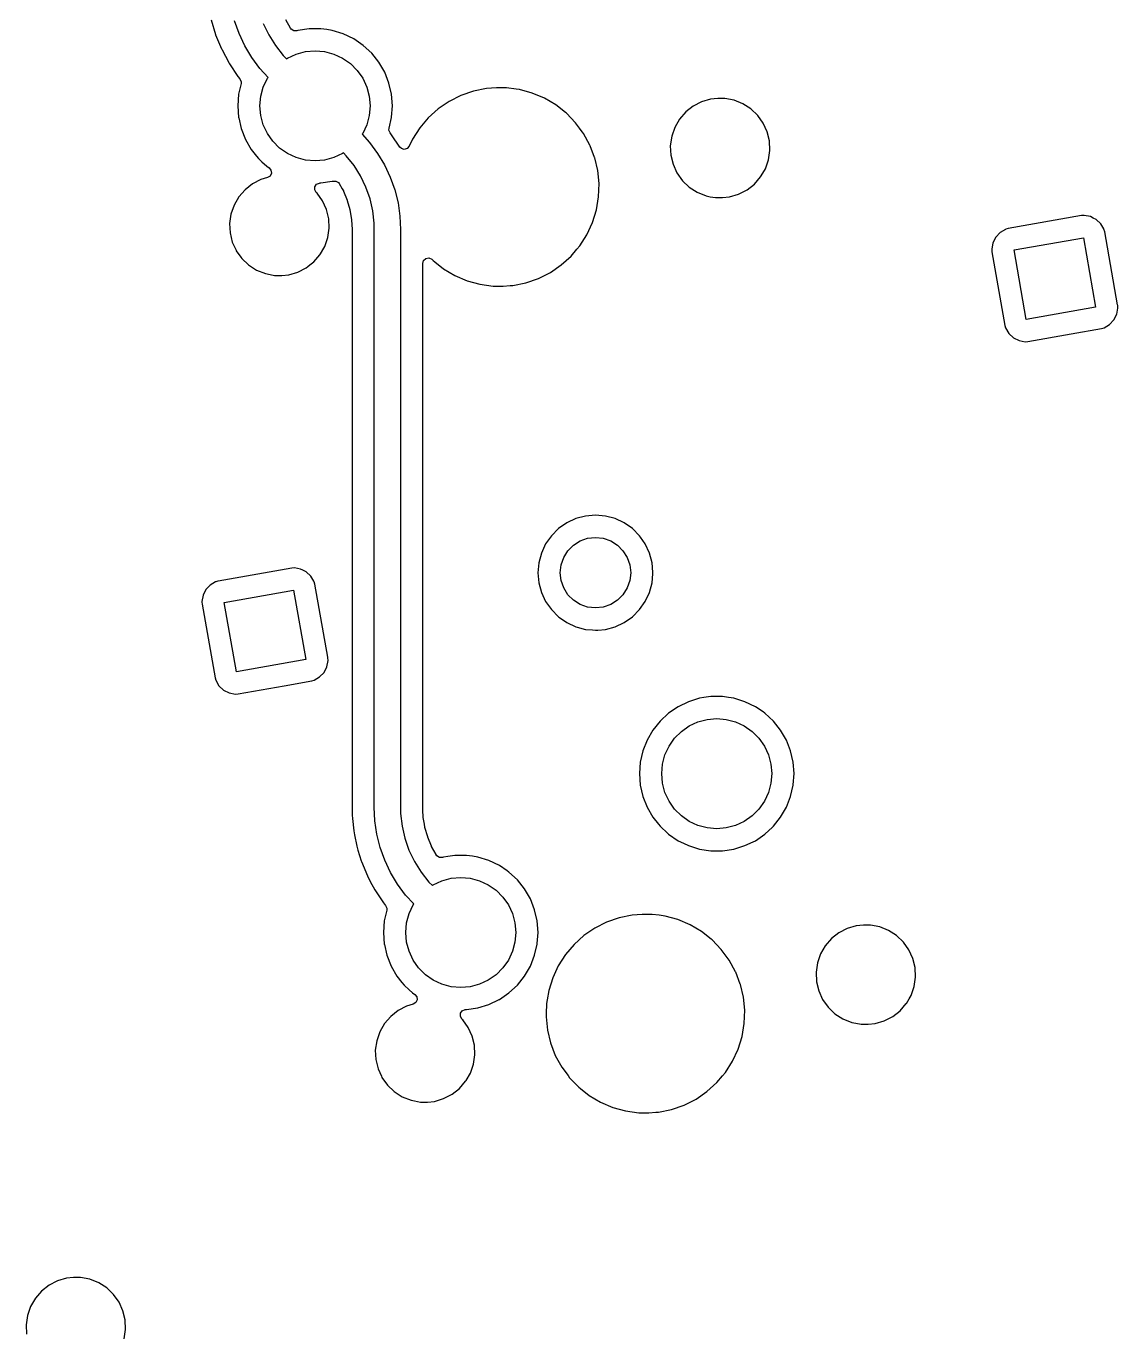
# Model space of a CAD drawing. Extents: x 68 to 346, y -197 to -84.
# Drawn here: x 236.83 to 261.62, y -155.06 to -125.38 of the extents above; entities that cross this region are included whole.
import ezdxf

# ---------------------------------------------------------------- set-up
doc = ezdxf.new("R2010")
doc.units = 0
doc.layers.add('BLACK', color=7, linetype='CONTINUOUS')

msp = doc.modelspace()

# ---------------------------------------------------------------- linework, layer by layer
at = {"layer": 'BLACK', "linetype": 'CONTINUOUS'}
for p, q in [((241.03, -125.233), (241.131, -125.566)), ((242.835, -125.425), (242.73, -125.236)), ((241.665, -125.549), (241.561, -125.259)), ((242.215, -125.321), (242.339, -125.578)), ((242.851, -125.448), (242.835, -125.425)), ((242.91, -125.485), (242.851, -125.448)), ((242.98, -125.484), (242.91, -125.485)), ((243, -125.477), (242.98, -125.484)), ((243.259, -125.438), (243, -125.477)), ((243.522, -125.438), (243.259, -125.438)), ((243.259, -125.438), (243.259, -125.438)), ((243.656, -125.459), (243.522, -125.438)), ((243.522, -125.438), (243.522, -125.438)), ((243.781, -125.477), (243.656, -125.459)), ((244.032, -125.555), (243.781, -125.477)), ((243.781, -125.477), (243.781, -125.477)), ((243.781, -125.477), (243.781, -125.477)), ((241.131, -125.566), (241.134, -125.575)), ((241.134, -125.575), (241.265, -125.891)), ((241.797, -125.828), (241.665, -125.549)), ((241.955, -126.092), (241.797, -125.828)), ((242.339, -125.578), (242.491, -125.82)), ((242.491, -125.82), (242.669, -126.043)), ((244.268, -125.669), (244.032, -125.555)), ((244.032, -125.555), (244.032, -125.555)), ((244.485, -125.816), (244.268, -125.669)), ((244.268, -125.669), (244.268, -125.669)), ((244.268, -125.669), (244.268, -125.669)), ((244.268, -125.669), (244.268, -125.669)), ((244.677, -125.995), (244.485, -125.816)), ((241.265, -125.891), (241.271, -125.906)), ((241.271, -125.906), (241.44, -126.222)), ((242.139, -126.34), (241.955, -126.092)), ((242.669, -126.043), (242.746, -126.12)), ((242.746, -126.12), (242.765, -126.106)), ((242.765, -126.106), (242.963, -126.014)), ((242.963, -126.014), (243.173, -125.958)), ((243.173, -125.958), (243.39, -125.939)), ((243.39, -125.939), (243.607, -125.958)), ((243.607, -125.958), (243.818, -126.014)), ((243.818, -126.014), (244.015, -126.106)), ((244.015, -126.106), (244.194, -126.231)), ((244.841, -126.2), (244.677, -125.995)), ((244.677, -125.995), (244.677, -125.995)), ((244.677, -125.995), (244.677, -125.995)), ((241.44, -126.222), (241.45, -126.237)), ((241.45, -126.237), (241.638, -126.519)), ((242.323, -126.543), (242.139, -126.34)), ((244.194, -126.231), (244.348, -126.385)), ((244.348, -126.385), (244.473, -126.564)), ((244.972, -126.427), (244.841, -126.2)), ((245.068, -126.671), (244.972, -126.427)), ((241.638, -126.519), (241.638, -126.519)), ((241.638, -126.519), (241.685, -126.576)), ((241.71, -126.683), (241.655, -126.927)), ((241.685, -126.576), (241.713, -126.641)), ((241.713, -126.641), (241.71, -126.683)), ((242.216, -126.761), (242.308, -126.564)), ((242.308, -126.564), (242.323, -126.543)), ((244.473, -126.564), (244.565, -126.761)), ((245.126, -126.927), (245.068, -126.671)), ((241.655, -126.927), (241.635, -127.189)), ((241.655, -126.927), (241.655, -126.927)), ((242.14, -127.189), (242.159, -126.972)), ((242.159, -126.972), (242.216, -126.761)), ((244.565, -126.761), (244.621, -126.972)), ((244.621, -126.972), (244.64, -127.189)), ((245.146, -127.189), (245.126, -126.927)), ((245.126, -126.927), (245.126, -126.927)), ((245.126, -126.927), (245.126, -126.927)), ((246.703, -126.952), (246.434, -127.088)), ((246.988, -126.853), (246.703, -126.952)), ((246.703, -126.952), (246.703, -126.952)), ((247.283, -126.793), (246.988, -126.853)), ((247.508, -126.778), (247.283, -126.793)), ((247.283, -126.793), (247.283, -126.793)), ((247.734, -126.778), (247.508, -126.778)), ((247.508, -126.778), (247.508, -126.778)), ((247.958, -126.808), (247.734, -126.778)), ((248.033, -126.818), (247.958, -126.808)), ((248.323, -126.898), (248.033, -126.818)), ((248.601, -127.016), (248.323, -126.898)), ((248.323, -126.898), (248.323, -126.898)), ((248.86, -127.169), (248.601, -127.016)), ((252.533, -127.021), (252.372, -127.036)), ((252.694, -127.021), (252.533, -127.021)), ((252.905, -127.062), (252.694, -127.021)), ((252.694, -127.021), (252.694, -127.021)), ((241.635, -127.189), (241.635, -127.189)), ((241.635, -127.189), (241.655, -127.45)), ((242.159, -127.406), (242.14, -127.189)), ((244.64, -127.189), (244.621, -127.406)), ((245.126, -127.449), (245.146, -127.189)), ((245.146, -127.189), (245.146, -127.189)), ((246.186, -127.258), (245.962, -127.461)), ((246.434, -127.088), (246.186, -127.258)), ((249.079, -127.342), (248.86, -127.169)), ((248.86, -127.169), (248.86, -127.169)), ((248.86, -127.169), (248.86, -127.169)), ((251.975, -127.195), (251.806, -127.328)), ((252.166, -127.097), (251.975, -127.195)), ((252.372, -127.036), (252.166, -127.097)), ((252.372, -127.036), (252.372, -127.036)), ((253.104, -127.142), (252.905, -127.062)), ((253.285, -127.258), (253.104, -127.142)), ((253.441, -127.406), (253.285, -127.258)), ((241.655, -127.45), (241.655, -127.45)), ((241.655, -127.45), (241.655, -127.45)), ((241.655, -127.45), (241.655, -127.45)), ((241.655, -127.45), (241.658, -127.464)), ((241.658, -127.464), (241.713, -127.706)), ((242.216, -127.616), (242.159, -127.406)), ((242.308, -127.814), (242.216, -127.616)), ((244.565, -127.616), (244.473, -127.814)), ((244.621, -127.406), (244.565, -127.616)), ((245.07, -127.697), (245.126, -127.45)), ((245.126, -127.45), (245.126, -127.449)), ((245.962, -127.461), (245.768, -127.691)), ((249.097, -127.356), (249.079, -127.342)), ((249.306, -127.572), (249.097, -127.356)), ((249.398, -127.697), (249.306, -127.572)), ((251.665, -127.491), (251.558, -127.677)), ((251.806, -127.328), (251.665, -127.491)), ((251.806, -127.328), (251.806, -127.328)), ((253.566, -127.581), (253.441, -127.406)), ((253.441, -127.406), (253.441, -127.406)), ((253.441, -127.406), (253.441, -127.406)), ((253.655, -127.777), (253.566, -127.581)), ((241.713, -127.706), (241.713, -127.706)), ((241.713, -127.706), (241.713, -127.706)), ((241.713, -127.706), (241.809, -127.95)), ((242.433, -127.992), (242.308, -127.814)), ((244.473, -127.814), (244.458, -127.835)), ((244.458, -127.835), (244.629, -128.024)), ((245.068, -127.739), (245.07, -127.697)), ((245.095, -127.803), (245.068, -127.739)), ((245.128, -127.843), (245.095, -127.803)), ((245.315, -128.123), (245.128, -127.843)), ((245.128, -127.843), (245.128, -127.843)), ((245.128, -127.843), (245.128, -127.843)), ((245.768, -127.691), (245.606, -127.945)), ((249.48, -127.808), (249.398, -127.697)), ((249.485, -127.815), (249.48, -127.808)), ((249.63, -128.079), (249.485, -127.815)), ((251.488, -127.88), (251.457, -128.093)), ((251.558, -127.677), (251.488, -127.88)), ((251.488, -127.88), (251.488, -127.88)), ((253.705, -127.986), (253.655, -127.777)), ((241.809, -127.95), (241.94, -128.178)), ((241.94, -128.178), (242.059, -128.327)), ((242.587, -128.146), (242.433, -127.992)), ((242.765, -128.271), (242.587, -128.146)), ((244.629, -128.024), (244.81, -128.269)), ((245.35, -128.158), (245.315, -128.123)), ((245.417, -128.178), (245.35, -128.158)), ((245.484, -128.159), (245.417, -128.178)), ((245.53, -128.106), (245.484, -128.159)), ((245.606, -127.945), (245.53, -128.106)), ((245.606, -127.945), (245.606, -127.945)), ((249.635, -128.093), (249.63, -128.079)), ((249.738, -128.36), (249.635, -128.093)), ((251.457, -128.093), (251.457, -128.093)), ((251.457, -128.093), (251.467, -128.307)), ((253.685, -128.413), (253.716, -128.2)), ((253.716, -128.2), (253.705, -127.986)), ((242.059, -128.327), (242.104, -128.383)), ((242.104, -128.383), (242.183, -128.457)), ((242.183, -128.457), (242.296, -128.561)), ((242.963, -128.363), (242.765, -128.271)), ((243.173, -128.42), (242.963, -128.363)), ((243.39, -128.439), (243.173, -128.42)), ((243.607, -128.42), (243.39, -128.439)), ((243.818, -128.363), (243.607, -128.42)), ((244.015, -128.271), (243.818, -128.363)), ((244.035, -128.258), (244.015, -128.271)), ((244.099, -128.322), (244.035, -128.258)), ((244.275, -128.542), (244.099, -128.322)), ((244.81, -128.269), (244.967, -128.53)), ((249.74, -128.368), (249.738, -128.36)), ((249.738, -128.36), (249.738, -128.36)), ((249.738, -128.36), (249.738, -128.36)), ((249.808, -128.653), (249.74, -128.368)), ((251.467, -128.307), (251.518, -128.516)), ((253.615, -128.616), (253.685, -128.413)), ((242.296, -128.561), (242.346, -128.595)), ((242.368, -128.782), (242.311, -128.817)), ((242.346, -128.595), (242.39, -128.649)), ((242.398, -128.719), (242.368, -128.782)), ((242.39, -128.649), (242.398, -128.719)), ((244.424, -128.78), (244.275, -128.542)), ((244.547, -129.034), (244.424, -128.78)), ((244.967, -128.53), (245.097, -128.806)), ((249.838, -128.953), (249.808, -128.653)), ((251.518, -128.516), (251.518, -128.516)), ((251.518, -128.516), (251.606, -128.709)), ((251.606, -128.709), (251.607, -128.712)), ((251.607, -128.712), (251.732, -128.887)), ((253.367, -128.965), (253.507, -128.802)), ((253.507, -128.802), (253.508, -128.801)), ((253.508, -128.801), (253.593, -128.654)), ((253.593, -128.654), (253.615, -128.616)), ((241.801, -129.092), (241.66, -129.255)), ((241.969, -128.96), (241.801, -129.092)), ((241.801, -129.092), (241.801, -129.092)), ((242.161, -128.861), (241.969, -128.96)), ((242.311, -128.817), (242.161, -128.861)), ((243.382, -129.093), (243.385, -129.023)), ((243.417, -129.153), (243.382, -129.093)), ((243.385, -129.023), (243.426, -128.966)), ((243.426, -128.966), (243.491, -128.94)), ((243.491, -128.94), (243.503, -128.939)), ((243.503, -128.939), (243.522, -128.939)), ((243.522, -128.939), (243.781, -128.9)), ((243.781, -128.9), (243.796, -128.896)), ((243.796, -128.896), (243.865, -128.895)), ((243.865, -128.895), (243.925, -128.932)), ((243.925, -128.932), (243.941, -128.954)), ((243.941, -128.954), (244.005, -129.071)), ((244.005, -129.071), (244.033, -129.121)), ((244.639, -129.299), (244.547, -129.034)), ((245.097, -128.806), (245.2, -129.093)), ((245.2, -129.093), (245.274, -129.388)), ((249.828, -129.254), (249.838, -128.953)), ((251.732, -128.887), (251.732, -128.887)), ((251.732, -128.887), (251.732, -128.887)), ((251.732, -128.887), (251.887, -129.035)), ((251.887, -129.035), (251.887, -129.035)), ((251.887, -129.035), (251.887, -129.035)), ((251.887, -129.035), (252.068, -129.151)), ((253.007, -129.196), (253.198, -129.098)), ((253.198, -129.098), (253.367, -128.965)), ((241.66, -129.255), (241.552, -129.441)), ((243.435, -129.17), (243.417, -129.153)), ((243.56, -129.345), (243.435, -129.17)), ((243.649, -129.541), (243.56, -129.345)), ((244.033, -129.121), (244.036, -129.127)), ((244.036, -129.127), (244.119, -129.329)), ((244.119, -129.329), (244.122, -129.335)), ((244.122, -129.335), (244.182, -129.544)), ((244.702, -129.574), (244.639, -129.299)), ((245.274, -129.388), (245.319, -129.69)), ((249.778, -129.552), (249.828, -129.254)), ((252.068, -129.151), (252.268, -129.231)), ((252.268, -129.231), (252.364, -129.25)), ((252.364, -129.25), (252.479, -129.272)), ((252.479, -129.272), (252.479, -129.272)), ((252.479, -129.272), (252.64, -129.272)), ((252.64, -129.272), (252.8, -129.257)), ((252.64, -129.272), (252.64, -129.272)), ((252.8, -129.257), (253.007, -129.196)), ((241.482, -129.644), (241.451, -129.857)), ((241.552, -129.441), (241.482, -129.644)), ((241.482, -129.644), (241.482, -129.644)), ((243.7, -129.75), (243.649, -129.541)), ((244.182, -129.544), (244.183, -129.551)), ((244.183, -129.551), (244.22, -129.766)), ((244.734, -129.853), (244.702, -129.574)), ((245.319, -129.69), (245.334, -129.994)), ((249.688, -129.839), (249.778, -129.552)), ((260.795, -129.681), (259.126, -129.976)), ((260.855, -129.677), (260.795, -129.681)), ((260.795, -129.681), (260.795, -129.681)), ((260.997, -129.703), (260.855, -129.677)), ((260.855, -129.677), (260.855, -129.677)), ((241.451, -129.857), (241.451, -129.857)), ((241.451, -129.857), (241.462, -130.072)), ((243.679, -130.177), (243.71, -129.965)), ((243.71, -129.965), (243.7, -129.75)), ((244.22, -129.766), (244.221, -129.773)), ((244.221, -129.773), (244.233, -129.992)), ((244.734, -129.994), (244.734, -129.853)), ((249.562, -130.113), (249.688, -129.839)), ((259.073, -129.991), (259.068, -129.992)), ((259.126, -129.976), (259.073, -129.991)), ((259.126, -129.976), (259.126, -129.976)), ((259.126, -129.976), (259.126, -129.976)), ((261.061, -129.736), (260.997, -129.703)), ((260.997, -129.703), (260.997, -129.703)), ((260.997, -129.703), (260.997, -129.703)), ((261.125, -129.768), (261.061, -129.736)), ((261.23, -129.867), (261.125, -129.768)), ((261.296, -129.978), (261.23, -129.867)), ((261.23, -129.867), (261.23, -129.867)), ((261.23, -129.867), (261.23, -129.867)), ((261.303, -129.991), (261.296, -129.978)), ((261.32, -130.048), (261.303, -129.991)), ((241.462, -130.072), (241.512, -130.281)), ((241.512, -130.281), (241.512, -130.281)), ((241.512, -130.281), (241.597, -130.467)), ((243.609, -130.38), (243.679, -130.177)), ((244.233, -129.992), (244.233, -129.996)), ((244.233, -129.996), (244.233, -143.154)), ((244.734, -143.107), (244.734, -129.994)), ((244.734, -129.994), (244.734, -129.994)), ((245.334, -129.994), (245.334, -129.994)), ((245.334, -129.994), (245.334, -143.107)), ((249.399, -130.367), (249.562, -130.113)), ((258.845, -130.17), (258.78, -130.299)), ((258.944, -130.065), (258.845, -130.17)), ((258.845, -130.17), (258.845, -130.17)), ((259.068, -129.992), (258.944, -130.065)), ((258.944, -130.065), (258.944, -130.065)), ((258.944, -130.065), (258.944, -130.065)), ((259.068, -129.992), (259.068, -129.992)), ((259.26, -130.46), (260.835, -130.183)), ((260.835, -130.183), (261.113, -131.758)), ((261.612, -131.708), (261.32, -130.048)), ((261.32, -130.048), (261.32, -130.048)), ((261.32, -130.048), (261.32, -130.048)), ((241.597, -130.467), (241.602, -130.476)), ((241.602, -130.476), (241.708, -130.625)), ((243.361, -130.729), (243.502, -130.567)), ((243.502, -130.567), (243.515, -130.544)), ((243.515, -130.544), (243.589, -130.415)), ((243.589, -130.415), (243.609, -130.38)), ((249.205, -130.597), (249.337, -130.44)), ((249.337, -130.44), (249.399, -130.367)), ((258.755, -130.439), (258.754, -130.44)), ((258.754, -130.44), (258.758, -130.5)), ((258.78, -130.299), (258.755, -130.439)), ((258.758, -130.5), (258.758, -130.5)), ((258.758, -130.5), (259.053, -132.17)), ((258.78, -130.299), (258.78, -130.299)), ((258.78, -130.299), (258.78, -130.299)), ((259.537, -132.036), (259.26, -130.46)), ((241.708, -130.625), (241.726, -130.651)), ((241.726, -130.651), (241.726, -130.651)), ((241.726, -130.651), (241.882, -130.799)), ((241.882, -130.799), (241.882, -130.799)), ((241.882, -130.799), (241.882, -130.799)), ((241.882, -130.799), (242.063, -130.916)), ((243.001, -130.96), (243.192, -130.862)), ((243.192, -130.862), (243.228, -130.833)), ((243.228, -130.833), (243.271, -130.799)), ((243.271, -130.799), (243.361, -130.729)), ((245.834, -130.763), (245.854, -130.696)), ((245.834, -137.784), (245.834, -130.763)), ((245.854, -130.696), (245.907, -130.651)), ((245.907, -130.651), (245.976, -130.641)), ((245.976, -130.641), (246.039, -130.67)), ((246.039, -130.67), (246.047, -130.677)), ((246.047, -130.677), (246.071, -130.701)), ((246.071, -130.701), (246.108, -130.731)), ((246.108, -130.731), (246.307, -130.888)), ((248.733, -130.969), (248.981, -130.799)), ((248.981, -130.799), (249.205, -130.597)), ((242.063, -130.916), (242.262, -130.996)), ((242.262, -130.996), (242.368, -131.016)), ((242.368, -131.016), (242.473, -131.036)), ((242.473, -131.036), (242.473, -131.036)), ((242.473, -131.036), (242.634, -131.036)), ((242.634, -131.036), (242.795, -131.021)), ((242.634, -131.036), (242.634, -131.036)), ((242.795, -131.021), (243.001, -130.96)), ((246.307, -130.888), (246.307, -130.888)), ((246.307, -130.888), (246.307, -130.888)), ((246.307, -130.888), (246.566, -131.042)), ((246.566, -131.042), (246.844, -131.159)), ((246.844, -131.159), (247.134, -131.239)), ((248.179, -131.204), (248.464, -131.105)), ((248.464, -131.105), (248.733, -130.969)), ((247.134, -131.239), (247.433, -131.279)), ((247.433, -131.279), (247.433, -131.279)), ((247.433, -131.279), (247.659, -131.279)), ((247.659, -131.279), (247.823, -131.268)), ((247.823, -131.268), (247.884, -131.264)), ((247.884, -131.264), (248.179, -131.204)), ((261.113, -131.758), (259.537, -132.036)), ((261.614, -131.718), (261.612, -131.708)), ((261.618, -131.778), (261.614, -131.718)), ((261.429, -132.153), (261.527, -132.048)), ((261.527, -132.048), (261.592, -131.92)), ((261.592, -131.92), (261.618, -131.778)), ((259.053, -132.17), (259.053, -132.17)), ((259.053, -132.17), (259.053, -132.17)), ((259.053, -132.17), (259.069, -132.226)), ((259.069, -132.226), (259.069, -132.228)), ((259.069, -132.228), (259.069, -132.228)), ((259.069, -132.228), (259.142, -132.352)), ((259.142, -132.352), (259.142, -132.352)), ((259.142, -132.352), (259.142, -132.352)), ((259.142, -132.352), (259.247, -132.45)), ((259.577, -132.537), (260.559, -132.364)), ((260.559, -132.364), (261.247, -132.243)), ((261.247, -132.243), (261.305, -132.226)), ((261.247, -132.243), (261.247, -132.243)), ((261.247, -132.243), (261.247, -132.243)), ((261.305, -132.226), (261.429, -132.153)), ((259.247, -132.45), (259.376, -132.515)), ((259.376, -132.515), (259.376, -132.515)), ((259.376, -132.515), (259.517, -132.541)), ((259.517, -132.541), (259.577, -132.537)), ((249.53, -136.499), (249.31, -136.557)), ((249.757, -136.479), (249.53, -136.499)), ((249.53, -136.499), (249.53, -136.499)), ((249.984, -136.499), (249.757, -136.479)), ((249.757, -136.479), (249.757, -136.479)), ((250.203, -136.557), (249.984, -136.499)), ((249.984, -136.499), (249.984, -136.499)), ((249.984, -136.499), (249.984, -136.499)), ((249.984, -136.499), (249.984, -136.499)), ((249.984, -136.499), (249.984, -136.499)), ((248.918, -136.784), (248.757, -136.945)), ((249.104, -136.654), (248.918, -136.784)), ((249.31, -136.557), (249.104, -136.654)), ((249.104, -136.654), (249.104, -136.654)), ((249.31, -136.557), (249.31, -136.557)), ((250.41, -136.654), (250.203, -136.557)), ((250.203, -136.557), (250.203, -136.557)), ((250.596, -136.784), (250.41, -136.654)), ((250.41, -136.654), (250.41, -136.654)), ((250.757, -136.945), (250.596, -136.784)), ((248.757, -136.945), (248.626, -137.131)), ((249.258, -137.159), (249.41, -137.063)), ((249.41, -137.063), (249.579, -137.004)), ((249.579, -137.004), (249.757, -136.984)), ((249.757, -136.984), (249.935, -137.004)), ((249.935, -137.004), (250.104, -137.063)), ((250.104, -137.063), (250.256, -137.159)), ((250.781, -136.98), (250.757, -136.945)), ((250.888, -137.131), (250.781, -136.98)), ((248.53, -137.338), (248.471, -137.558)), ((248.626, -137.131), (248.53, -137.338)), ((248.53, -137.338), (248.53, -137.338)), ((248.626, -137.131), (248.626, -137.131)), ((249.036, -137.437), (249.132, -137.285)), ((249.132, -137.285), (249.258, -137.159)), ((250.256, -137.159), (250.382, -137.285)), ((250.382, -137.285), (250.478, -137.437)), ((250.984, -137.338), (250.888, -137.131)), ((251.043, -137.558), (250.984, -137.338)), ((242.862, -137.679), (241.192, -137.974)), ((242.922, -137.675), (242.862, -137.679)), ((242.862, -137.679), (242.862, -137.679)), ((243.063, -137.702), (242.922, -137.675)), ((242.922, -137.675), (242.922, -137.675)), ((243.111, -137.725), (243.063, -137.702)), ((243.063, -137.702), (243.063, -137.702)), ((243.063, -137.702), (243.063, -137.702)), ((248.471, -137.558), (248.452, -137.784)), ((248.471, -137.558), (248.471, -137.558)), ((248.957, -137.784), (248.977, -137.606)), ((248.977, -137.606), (249.036, -137.437)), ((250.478, -137.437), (250.537, -137.606)), ((250.537, -137.606), (250.557, -137.784)), ((251.052, -137.66), (251.043, -137.558)), ((251.062, -137.784), (251.052, -137.66)), ((241.134, -137.991), (241.01, -138.064)), ((241.14, -137.989), (241.134, -137.991)), ((241.134, -137.991), (241.134, -137.991)), ((241.184, -137.976), (241.14, -137.989)), ((241.192, -137.974), (241.184, -137.976)), ((241.192, -137.974), (241.192, -137.974)), ((243.192, -137.766), (243.111, -137.725)), ((243.297, -137.865), (243.192, -137.766)), ((243.362, -137.976), (243.297, -137.865)), ((243.297, -137.865), (243.297, -137.865)), ((243.297, -137.865), (243.297, -137.865)), ((243.37, -137.989), (243.362, -137.976)), ((243.386, -138.047), (243.37, -137.989)), ((245.834, -142.345), (245.834, -137.784)), ((248.452, -137.784), (248.452, -137.784)), ((248.452, -137.784), (248.471, -138.011)), ((248.977, -137.962), (248.957, -137.784)), ((249.036, -138.131), (248.977, -137.962)), ((250.537, -137.962), (250.478, -138.131)), ((250.557, -137.784), (250.537, -137.962)), ((251.043, -138.011), (251.06, -137.81)), ((251.06, -137.81), (251.062, -137.784)), ((251.062, -137.784), (251.062, -137.784)), ((240.847, -138.297), (240.821, -138.437)), ((240.912, -138.168), (240.847, -138.297)), ((240.847, -138.297), (240.847, -138.297)), ((240.847, -138.297), (240.847, -138.297)), ((241.01, -138.064), (240.912, -138.168)), ((240.912, -138.168), (240.912, -138.168)), ((241.01, -138.064), (241.01, -138.064)), ((241.01, -138.064), (241.01, -138.064)), ((241.326, -138.459), (242.902, -138.181)), ((242.902, -138.181), (243.18, -139.756)), ((243.678, -139.7), (243.386, -138.047)), ((243.386, -138.047), (243.386, -138.047)), ((243.386, -138.047), (243.386, -138.047)), ((248.471, -138.011), (248.471, -138.011)), ((248.471, -138.011), (248.53, -138.231)), ((248.53, -138.231), (248.53, -138.231)), ((248.53, -138.231), (248.626, -138.437)), ((249.132, -138.283), (249.036, -138.131)), ((249.258, -138.41), (249.132, -138.283)), ((250.382, -138.283), (250.256, -138.41)), ((250.478, -138.131), (250.382, -138.283)), ((250.888, -138.437), (250.984, -138.231)), ((250.984, -138.231), (251.043, -138.011)), ((240.821, -138.437), (240.821, -138.438)), ((240.821, -138.438), (240.822, -138.458)), ((240.822, -138.458), (240.824, -138.494)), ((240.824, -138.494), (240.825, -138.498)), ((240.825, -138.498), (240.825, -138.498)), ((240.825, -138.498), (241.119, -140.168)), ((241.604, -140.034), (241.326, -138.459)), ((248.626, -138.437), (248.626, -138.437)), ((248.626, -138.437), (248.757, -138.623)), ((249.41, -138.505), (249.258, -138.41)), ((249.579, -138.564), (249.41, -138.505)), ((249.757, -138.584), (249.579, -138.564)), ((249.935, -138.564), (249.757, -138.584)), ((250.104, -138.505), (249.935, -138.564)), ((250.256, -138.41), (250.104, -138.505)), ((250.757, -138.623), (250.888, -138.437)), ((248.757, -138.623), (248.918, -138.784)), ((248.918, -138.784), (248.937, -138.798)), ((248.937, -138.798), (249.104, -138.915)), ((250.41, -138.915), (250.596, -138.784)), ((250.596, -138.784), (250.757, -138.623)), ((249.104, -138.915), (249.31, -139.011)), ((249.31, -139.011), (249.31, -139.011)), ((249.31, -139.011), (249.31, -139.011)), ((249.31, -139.011), (249.341, -139.019)), ((249.341, -139.019), (249.53, -139.07)), ((249.53, -139.07), (249.692, -139.084)), ((249.692, -139.084), (249.757, -139.09)), ((249.757, -139.09), (249.814, -139.085)), ((249.757, -139.09), (249.757, -139.09)), ((249.757, -139.09), (249.757, -139.09)), ((249.814, -139.085), (249.984, -139.07)), ((249.984, -139.07), (250.203, -139.011)), ((250.203, -139.011), (250.41, -138.915)), ((243.18, -139.756), (241.604, -140.034)), ((243.659, -139.918), (243.685, -139.776)), ((243.681, -139.717), (243.678, -139.7)), ((243.685, -139.776), (243.681, -139.717)), ((243.495, -140.151), (243.594, -140.046)), ((243.594, -140.046), (243.659, -139.918)), ((241.119, -140.168), (241.119, -140.168)), ((241.119, -140.168), (241.119, -140.168)), ((241.119, -140.168), (241.135, -140.224)), ((241.135, -140.224), (241.136, -140.226)), ((241.136, -140.226), (241.136, -140.226)), ((241.136, -140.226), (241.209, -140.35)), ((241.209, -140.35), (241.209, -140.35)), ((241.209, -140.35), (241.209, -140.35)), ((241.209, -140.35), (241.314, -140.448)), ((241.644, -140.535), (242.687, -140.351)), ((242.687, -140.351), (243.314, -140.241)), ((243.314, -140.241), (243.371, -140.224)), ((243.314, -140.241), (243.314, -140.241)), ((243.314, -140.241), (243.314, -140.241)), ((243.371, -140.224), (243.495, -140.151)), ((241.314, -140.448), (241.442, -140.513)), ((241.442, -140.513), (241.442, -140.513)), ((241.442, -140.513), (241.584, -140.539)), ((241.584, -140.539), (241.644, -140.535)), ((252.12, -140.634), (251.87, -140.711)), ((252.218, -140.619), (252.12, -140.634)), ((252.12, -140.634), (252.12, -140.634)), ((252.12, -140.634), (252.12, -140.634)), ((252.38, -140.595), (252.218, -140.619)), ((252.642, -140.595), (252.38, -140.595)), ((252.38, -140.595), (252.38, -140.595)), ((252.777, -140.615), (252.642, -140.595)), ((252.642, -140.595), (252.642, -140.595)), ((252.901, -140.634), (252.777, -140.615)), ((253.152, -140.711), (252.901, -140.634)), ((252.901, -140.634), (252.901, -140.634)), ((252.901, -140.634), (252.901, -140.634)), ((251.633, -140.825), (251.416, -140.973)), ((251.87, -140.711), (251.633, -140.825)), ((251.633, -140.825), (251.633, -140.825)), ((253.389, -140.825), (253.152, -140.711)), ((253.152, -140.711), (253.152, -140.711)), ((253.565, -140.945), (253.389, -140.825)), ((253.389, -140.825), (253.389, -140.825)), ((253.389, -140.825), (253.389, -140.825)), ((253.389, -140.825), (253.389, -140.825)), ((253.605, -140.973), (253.565, -140.945)), ((251.224, -141.151), (251.06, -141.356)), ((251.416, -140.973), (251.224, -141.151)), ((251.707, -141.388), (251.886, -141.263)), ((251.886, -141.263), (252.083, -141.171)), ((252.083, -141.171), (252.294, -141.114)), ((252.294, -141.114), (252.511, -141.095)), ((252.511, -141.095), (252.728, -141.114)), ((252.728, -141.114), (252.938, -141.171)), ((252.938, -141.171), (253.136, -141.263)), ((253.136, -141.263), (253.314, -141.388)), ((253.798, -141.151), (253.605, -140.973)), ((253.961, -141.356), (253.798, -141.151)), ((253.798, -141.151), (253.798, -141.151)), ((253.798, -141.151), (253.798, -141.151)), ((251.06, -141.356), (250.929, -141.584)), ((251.428, -141.72), (251.553, -141.542)), ((251.553, -141.542), (251.707, -141.388)), ((253.314, -141.388), (253.468, -141.542)), ((253.468, -141.542), (253.593, -141.72)), ((254.092, -141.584), (253.961, -141.356)), ((250.833, -141.828), (250.775, -142.084)), ((250.929, -141.584), (250.833, -141.828)), ((250.833, -141.828), (250.833, -141.828)), ((251.336, -141.918), (251.428, -141.72)), ((253.593, -141.72), (253.685, -141.918)), ((254.188, -141.828), (254.092, -141.584)), ((254.247, -142.084), (254.188, -141.828)), ((250.775, -142.084), (250.755, -142.345)), ((250.775, -142.084), (250.775, -142.084)), ((251.261, -142.345), (251.28, -142.128)), ((251.28, -142.128), (251.336, -141.918)), ((253.685, -141.918), (253.742, -142.128)), ((253.742, -142.128), (253.761, -142.345)), ((254.266, -142.345), (254.247, -142.084)), ((254.247, -142.084), (254.247, -142.084)), ((254.247, -142.084), (254.247, -142.084)), ((245.834, -143.105), (245.834, -142.345)), ((250.755, -142.345), (250.755, -142.345)), ((250.755, -142.345), (250.775, -142.607)), ((251.28, -142.562), (251.261, -142.345)), ((253.761, -142.345), (253.742, -142.562)), ((254.247, -142.6), (254.266, -142.345)), ((254.266, -142.345), (254.266, -142.345)), ((250.775, -142.607), (250.775, -142.607)), ((250.775, -142.607), (250.833, -142.863)), ((251.336, -142.773), (251.28, -142.562)), ((253.742, -142.562), (253.685, -142.773)), ((254.188, -142.863), (254.247, -142.607)), ((254.247, -142.607), (254.247, -142.6)), ((250.833, -142.863), (250.833, -142.863)), ((250.833, -142.863), (250.833, -142.863)), ((250.833, -142.863), (250.929, -143.107)), ((251.428, -142.97), (251.336, -142.773)), ((251.553, -143.149), (251.428, -142.97)), ((253.593, -142.97), (253.468, -143.149)), ((253.685, -142.773), (253.593, -142.97)), ((254.092, -143.107), (254.188, -142.863)), ((244.233, -143.154), (244.233, -143.154)), ((244.233, -143.154), (244.233, -143.286)), ((244.233, -143.286), (244.241, -143.366)), ((244.734, -143.108), (244.734, -143.107)), ((244.749, -143.415), (244.734, -143.108)), ((245.334, -143.107), (245.334, -143.107)), ((245.334, -143.107), (245.334, -143.107)), ((245.334, -143.107), (245.334, -143.25)), ((245.334, -143.25), (245.366, -143.534)), ((245.834, -143.109), (245.834, -143.105)), ((245.838, -143.171), (245.834, -143.109)), ((245.847, -143.332), (245.838, -143.171)), ((245.847, -143.339), (245.847, -143.332)), ((245.874, -143.493), (245.847, -143.339)), ((250.929, -143.107), (251.06, -143.334)), ((251.06, -143.334), (251.186, -143.491)), ((251.707, -143.303), (251.553, -143.149)), ((251.886, -143.428), (251.707, -143.303)), ((253.314, -143.303), (253.136, -143.428)), ((253.468, -143.149), (253.314, -143.303)), ((253.798, -143.539), (253.961, -143.334)), ((253.961, -143.334), (254.092, -143.107)), ((244.241, -143.366), (244.268, -143.642)), ((244.268, -143.642), (244.268, -143.642)), ((244.268, -143.642), (244.268, -143.642)), ((244.268, -143.642), (244.268, -143.642)), ((244.268, -143.642), (244.287, -143.735)), ((244.794, -143.72), (244.749, -143.415)), ((245.366, -143.534), (245.429, -143.812)), ((245.885, -143.558), (245.874, -143.493)), ((245.886, -143.565), (245.885, -143.558)), ((245.948, -143.778), (245.886, -143.565)), ((251.186, -143.491), (251.224, -143.539)), ((251.224, -143.539), (251.402, -143.704)), ((252.083, -143.52), (251.886, -143.428)), ((252.294, -143.576), (252.083, -143.52)), ((252.511, -143.595), (252.294, -143.576)), ((252.728, -143.576), (252.511, -143.595)), ((252.938, -143.52), (252.728, -143.576)), ((253.136, -143.428), (252.938, -143.52)), ((253.605, -143.718), (253.777, -143.558)), ((253.777, -143.558), (253.798, -143.539)), ((253.798, -143.539), (253.798, -143.539)), ((253.798, -143.539), (253.798, -143.539)), ((244.287, -143.735), (244.338, -143.994)), ((244.869, -144.019), (244.794, -143.72)), ((245.429, -143.812), (245.523, -144.082)), ((245.95, -143.785), (245.948, -143.778)), ((246.035, -143.99), (245.95, -143.785)), ((251.402, -143.704), (251.416, -143.718)), ((251.416, -143.718), (251.633, -143.866)), ((251.633, -143.866), (251.633, -143.866)), ((251.633, -143.866), (251.633, -143.866)), ((251.633, -143.866), (251.633, -143.866)), ((251.633, -143.866), (251.759, -143.926)), ((251.759, -143.926), (251.87, -143.979)), ((253.152, -143.979), (253.339, -143.889)), ((253.339, -143.889), (253.389, -143.866)), ((253.389, -143.866), (253.605, -143.718)), ((253.389, -143.866), (253.389, -143.866)), ((253.389, -143.866), (253.389, -143.866)), ((244.338, -143.994), (244.338, -143.994)), ((244.338, -143.994), (244.364, -144.079)), ((244.364, -144.079), (244.439, -144.326)), ((244.973, -144.31), (244.869, -144.019)), ((245.523, -144.082), (245.647, -144.339)), ((246.038, -143.996), (246.035, -143.99)), ((246.14, -144.181), (246.038, -143.996)), ((246.143, -144.186), (246.14, -144.181)), ((246.159, -144.208), (246.143, -144.186)), ((246.218, -144.245), (246.159, -144.208)), ((246.406, -144.223), (246.308, -144.238)), ((246.567, -144.199), (246.406, -144.223)), ((246.83, -144.199), (246.567, -144.199)), ((246.567, -144.199), (246.567, -144.199)), ((246.964, -144.219), (246.83, -144.199)), ((246.83, -144.199), (246.83, -144.199)), ((247.089, -144.238), (246.964, -144.219)), ((251.87, -143.979), (251.87, -143.979)), ((251.87, -143.979), (251.87, -143.979)), ((251.87, -143.979), (252.12, -144.057)), ((252.12, -144.057), (252.38, -144.096)), ((252.38, -144.096), (252.642, -144.096)), ((252.642, -144.096), (252.901, -144.057)), ((252.901, -144.057), (253.152, -143.979)), ((244.439, -144.326), (244.442, -144.336)), ((244.442, -144.336), (244.579, -144.667)), ((245.105, -144.589), (244.973, -144.31)), ((245.647, -144.339), (245.799, -144.581)), ((246.288, -144.244), (246.218, -144.245)), ((246.308, -144.238), (246.288, -144.244)), ((246.308, -144.238), (246.308, -144.238)), ((246.308, -144.238), (246.308, -144.238)), ((247.34, -144.315), (247.089, -144.238)), ((247.089, -144.238), (247.089, -144.238)), ((247.089, -144.238), (247.089, -144.238)), ((247.576, -144.429), (247.34, -144.315)), ((247.34, -144.315), (247.34, -144.315)), ((247.75, -144.548), (247.576, -144.429)), ((247.576, -144.429), (247.576, -144.429)), ((247.576, -144.429), (247.576, -144.429)), ((247.576, -144.429), (247.576, -144.429)), ((244.579, -144.667), (244.579, -144.667)), ((244.579, -144.667), (244.645, -144.791)), ((244.645, -144.791), (244.747, -144.981)), ((245.263, -144.853), (245.105, -144.589)), ((245.799, -144.581), (245.977, -144.804)), ((245.977, -144.804), (246.054, -144.881)), ((246.073, -144.867), (246.271, -144.775)), ((246.271, -144.775), (246.481, -144.718)), ((246.481, -144.718), (246.698, -144.699)), ((246.698, -144.699), (246.915, -144.718)), ((246.915, -144.718), (247.126, -144.775)), ((247.126, -144.775), (247.323, -144.867)), ((247.793, -144.577), (247.75, -144.548)), ((247.985, -144.755), (247.793, -144.577)), ((248.149, -144.961), (247.985, -144.755)), ((247.985, -144.755), (247.985, -144.755)), ((247.985, -144.755), (247.985, -144.755)), ((244.747, -144.981), (244.748, -144.982)), ((244.748, -144.982), (244.748, -144.982)), ((244.748, -144.982), (244.946, -145.28)), ((245.447, -145.101), (245.263, -144.853)), ((245.631, -145.303), (245.447, -145.101)), ((246.054, -144.881), (246.073, -144.867)), ((247.323, -144.867), (247.502, -144.992)), ((247.502, -144.992), (247.656, -145.146)), ((248.28, -145.188), (248.149, -144.961)), ((244.946, -145.28), (244.946, -145.28)), ((244.946, -145.28), (244.993, -145.337)), ((244.993, -145.337), (245.021, -145.401)), ((245.021, -145.401), (245.018, -145.443)), ((245.524, -145.522), (245.616, -145.324)), ((245.616, -145.324), (245.631, -145.303)), ((247.656, -145.146), (247.781, -145.324)), ((247.781, -145.324), (247.873, -145.522)), ((248.376, -145.432), (248.28, -145.188)), ((244.963, -145.688), (244.943, -145.949)), ((245.018, -145.443), (244.963, -145.688)), ((244.963, -145.688), (244.963, -145.688)), ((245.467, -145.732), (245.524, -145.522)), ((247.873, -145.522), (247.929, -145.732)), ((248.434, -145.688), (248.376, -145.432)), ((248.454, -145.949), (248.434, -145.688)), ((248.434, -145.688), (248.434, -145.688)), ((248.434, -145.688), (248.434, -145.688)), ((250.011, -145.713), (249.742, -145.849)), ((250.296, -145.614), (250.011, -145.713)), ((250.011, -145.713), (250.011, -145.713)), ((250.591, -145.554), (250.296, -145.614)), ((250.816, -145.539), (250.591, -145.554)), ((250.591, -145.554), (250.591, -145.554)), ((251.042, -145.539), (250.816, -145.539)), ((250.816, -145.539), (250.816, -145.539)), ((251.201, -145.56), (251.042, -145.539)), ((251.341, -145.579), (251.201, -145.56)), ((251.631, -145.658), (251.341, -145.579)), ((251.909, -145.776), (251.631, -145.658)), ((251.631, -145.658), (251.631, -145.658)), ((244.943, -145.949), (244.943, -145.949)), ((244.943, -145.949), (244.963, -146.211)), ((245.448, -145.949), (245.467, -145.732)), ((245.467, -146.166), (245.448, -145.949)), ((247.929, -145.732), (247.948, -145.949)), ((247.948, -145.949), (247.929, -146.166)), ((248.435, -146.196), (248.454, -145.949)), ((248.454, -145.949), (248.454, -145.949)), ((249.742, -145.849), (249.494, -146.019)), ((252.168, -145.93), (251.909, -145.776)), ((252.387, -146.102), (252.168, -145.93)), ((252.168, -145.93), (252.168, -145.93)), ((252.168, -145.93), (252.168, -145.93)), ((255.283, -145.956), (255.114, -146.089)), ((255.474, -145.857), (255.283, -145.956)), ((255.68, -145.797), (255.474, -145.857)), ((255.841, -145.782), (255.68, -145.797)), ((255.68, -145.797), (255.68, -145.797)), ((256.002, -145.782), (255.841, -145.782)), ((256.213, -145.822), (256.002, -145.782)), ((256.002, -145.782), (256.002, -145.782)), ((256.412, -145.902), (256.213, -145.822)), ((256.593, -146.018), (256.412, -145.902)), ((256.749, -146.167), (256.593, -146.018)), ((244.963, -146.211), (244.963, -146.211)), ((244.963, -146.211), (244.963, -146.211)), ((244.963, -146.211), (244.963, -146.211)), ((244.963, -146.211), (244.966, -146.224)), ((244.966, -146.224), (245.021, -146.467)), ((245.524, -146.377), (245.467, -146.166)), ((247.929, -146.166), (247.873, -146.377)), ((248.376, -146.467), (248.434, -146.211)), ((248.434, -146.211), (248.435, -146.196)), ((249.27, -146.221), (249.076, -146.451)), ((249.494, -146.019), (249.27, -146.221)), ((252.405, -146.116), (252.387, -146.102)), ((252.614, -146.333), (252.405, -146.116)), ((254.973, -146.251), (254.866, -146.437)), ((255.114, -146.089), (254.973, -146.251)), ((255.114, -146.089), (255.114, -146.089)), ((256.874, -146.342), (256.749, -146.167)), ((256.749, -146.167), (256.749, -146.167)), ((256.749, -146.167), (256.749, -146.167)), ((245.021, -146.467), (245.021, -146.467)), ((245.021, -146.467), (245.021, -146.467)), ((245.021, -146.467), (245.117, -146.711)), ((245.616, -146.574), (245.524, -146.377)), ((245.741, -146.753), (245.616, -146.574)), ((247.781, -146.574), (247.656, -146.753)), ((247.873, -146.377), (247.781, -146.574)), ((248.28, -146.711), (248.376, -146.467)), ((249.076, -146.451), (248.914, -146.705)), ((252.793, -146.576), (252.614, -146.333)), ((252.938, -146.84), (252.793, -146.576)), ((254.866, -146.437), (254.796, -146.641)), ((256.963, -146.537), (256.874, -146.342)), ((257.013, -146.746), (256.963, -146.537)), ((245.117, -146.711), (245.248, -146.938)), ((245.895, -146.907), (245.741, -146.753)), ((246.073, -147.032), (245.895, -146.907)), ((247.502, -146.907), (247.323, -147.032)), ((247.656, -146.753), (247.502, -146.907)), ((248.149, -146.938), (248.28, -146.711)), ((248.914, -146.705), (248.787, -146.979)), ((248.914, -146.705), (248.914, -146.705)), ((252.943, -146.853), (252.938, -146.84)), ((253.046, -147.121), (252.943, -146.853)), ((254.796, -146.641), (254.765, -146.853)), ((254.765, -146.853), (254.765, -146.853)), ((254.765, -146.853), (254.775, -147.068)), ((254.796, -146.641), (254.796, -146.641)), ((257.024, -146.961), (257.013, -146.746)), ((245.248, -146.938), (245.364, -147.084)), ((245.364, -147.084), (245.412, -147.143)), ((245.412, -147.143), (245.524, -147.248)), ((246.271, -147.124), (246.073, -147.032)), ((246.481, -147.18), (246.271, -147.124)), ((246.698, -147.199), (246.481, -147.18)), ((246.915, -147.18), (246.698, -147.199)), ((247.126, -147.124), (246.915, -147.18)), ((247.323, -147.032), (247.126, -147.124)), ((247.793, -147.322), (247.985, -147.143)), ((247.985, -147.143), (248.149, -146.938)), ((248.787, -146.979), (248.697, -147.266)), ((248.787, -146.979), (248.787, -146.979)), ((248.787, -146.979), (248.787, -146.979)), ((253.048, -147.128), (253.046, -147.121)), ((253.046, -147.121), (253.046, -147.121)), ((253.046, -147.121), (253.046, -147.121)), ((253.116, -147.414), (253.048, -147.128)), ((254.775, -147.068), (254.826, -147.277)), ((256.923, -147.377), (256.993, -147.174)), ((256.993, -147.174), (257.024, -146.961)), ((245.524, -147.248), (245.604, -147.322)), ((245.604, -147.322), (245.654, -147.356)), ((245.654, -147.356), (245.698, -147.41)), ((245.706, -147.479), (245.676, -147.542)), ((245.698, -147.41), (245.706, -147.479)), ((247.34, -147.583), (247.57, -147.472)), ((247.57, -147.472), (247.576, -147.47)), ((247.576, -147.47), (247.793, -147.322)), ((247.576, -147.47), (247.576, -147.47)), ((247.576, -147.47), (247.576, -147.47)), ((248.662, -147.476), (248.647, -147.563)), ((248.697, -147.266), (248.662, -147.476)), ((253.146, -147.714), (253.116, -147.414)), ((254.826, -147.277), (254.826, -147.277)), ((254.826, -147.277), (254.914, -147.47)), ((254.914, -147.47), (254.915, -147.472)), ((254.915, -147.472), (255.04, -147.647)), ((256.816, -147.561), (256.877, -147.457)), ((256.877, -147.457), (256.923, -147.377)), ((245.277, -147.72), (245.109, -147.853)), ((245.469, -147.622), (245.277, -147.72)), ((245.619, -147.577), (245.469, -147.622)), ((245.676, -147.542), (245.619, -147.577)), ((246.69, -147.853), (246.693, -147.783)), ((246.693, -147.783), (246.734, -147.726)), ((246.734, -147.726), (246.799, -147.7)), ((246.799, -147.7), (246.811, -147.7)), ((246.811, -147.7), (246.83, -147.7)), ((246.83, -147.7), (247.089, -147.661)), ((247.089, -147.661), (247.34, -147.583)), ((248.64, -147.796), (248.637, -147.865)), ((248.647, -147.563), (248.64, -147.796)), ((253.136, -148.015), (253.146, -147.714)), ((255.04, -147.647), (255.04, -147.647)), ((255.04, -147.647), (255.04, -147.647)), ((255.04, -147.647), (255.195, -147.796)), ((255.195, -147.796), (255.195, -147.796)), ((255.195, -147.796), (255.195, -147.796)), ((255.195, -147.796), (255.376, -147.912)), ((256.506, -147.858), (256.675, -147.725)), ((256.675, -147.725), (256.815, -147.563)), ((256.815, -147.563), (256.816, -147.561)), ((244.968, -148.016), (244.86, -148.202)), ((245.109, -147.853), (244.968, -148.016)), ((245.109, -147.853), (245.109, -147.853)), ((246.697, -147.865), (246.69, -147.853)), ((246.725, -147.914), (246.697, -147.865)), ((246.743, -147.931), (246.725, -147.914)), ((246.868, -148.106), (246.743, -147.931)), ((248.637, -147.865), (248.667, -148.164)), ((253.086, -148.312), (253.136, -148.015)), ((255.376, -147.912), (255.576, -147.992)), ((255.576, -147.992), (255.672, -148.01)), ((255.672, -148.01), (255.787, -148.033)), ((255.787, -148.033), (255.787, -148.033)), ((255.787, -148.033), (255.948, -148.033)), ((255.948, -148.033), (256.108, -148.017)), ((255.948, -148.033), (255.948, -148.033)), ((256.108, -148.017), (256.315, -147.957)), ((256.315, -147.957), (256.506, -147.858)), ((244.86, -148.202), (244.79, -148.405)), ((246.957, -148.302), (246.868, -148.106)), ((247.008, -148.51), (246.957, -148.302)), ((248.667, -148.164), (248.667, -148.164)), ((248.667, -148.164), (248.737, -148.457)), ((252.996, -148.6), (253.086, -148.312)), ((244.79, -148.405), (244.759, -148.618)), ((244.759, -148.618), (244.759, -148.618)), ((244.759, -148.618), (244.77, -148.832)), ((244.79, -148.405), (244.79, -148.405)), ((247.018, -148.725), (247.008, -148.51)), ((248.737, -148.457), (248.737, -148.457)), ((248.737, -148.457), (248.846, -148.739)), ((252.87, -148.873), (252.996, -148.6)), ((244.77, -148.832), (244.82, -149.041)), ((246.917, -149.141), (246.987, -148.938)), ((246.987, -148.938), (247.018, -148.725)), ((248.846, -148.739), (248.846, -148.739)), ((248.846, -148.739), (248.99, -149.003)), ((252.707, -149.127), (252.87, -148.873)), ((244.82, -149.041), (244.82, -149.041)), ((244.82, -149.041), (244.897, -149.208)), ((244.897, -149.208), (244.91, -149.237)), ((244.91, -149.237), (245.034, -149.412)), ((246.823, -149.305), (246.917, -149.141)), ((246.917, -149.141), (246.917, -149.141)), ((248.99, -149.003), (248.99, -149.003)), ((248.99, -149.003), (249.135, -149.199)), ((249.135, -149.199), (249.169, -149.245)), ((249.169, -149.245), (249.379, -149.462)), ((252.513, -149.357), (252.645, -149.201)), ((252.645, -149.201), (252.707, -149.127)), ((245.034, -149.412), (245.034, -149.412)), ((245.034, -149.412), (245.034, -149.412)), ((245.034, -149.412), (245.19, -149.56)), ((245.19, -149.56), (245.19, -149.56)), ((245.19, -149.56), (245.19, -149.56)), ((245.19, -149.56), (245.371, -149.676)), ((246.5, -149.622), (246.669, -149.49)), ((246.669, -149.49), (246.81, -149.327)), ((246.81, -149.327), (246.823, -149.305)), ((249.379, -149.462), (249.416, -149.491)), ((249.416, -149.491), (249.615, -149.649)), ((252.041, -149.73), (252.289, -149.559)), ((252.289, -149.559), (252.513, -149.357)), ((245.371, -149.676), (245.57, -149.756)), ((245.57, -149.756), (245.646, -149.771)), ((245.646, -149.771), (245.781, -149.797)), ((245.781, -149.797), (245.781, -149.797)), ((245.781, -149.797), (245.942, -149.797)), ((245.942, -149.797), (246.103, -149.782)), ((245.942, -149.797), (245.942, -149.797)), ((246.103, -149.782), (246.309, -149.721)), ((246.309, -149.721), (246.5, -149.622)), ((249.615, -149.649), (249.615, -149.649)), ((249.615, -149.649), (249.615, -149.649)), ((249.615, -149.649), (249.874, -149.802)), ((249.874, -149.802), (250.152, -149.92)), ((251.487, -149.965), (251.772, -149.866)), ((251.772, -149.866), (252.041, -149.73)), ((250.152, -149.92), (250.442, -150)), ((250.442, -150), (250.741, -150.04)), ((250.741, -150.04), (250.741, -150.04)), ((250.741, -150.04), (250.967, -150.04)), ((250.967, -150.04), (251.131, -150.029)), ((251.131, -150.029), (251.192, -150.025)), ((251.192, -150.025), (251.487, -149.965)), ((237.35, -153.954), (237.181, -154.087)), ((237.531, -153.861), (237.35, -153.954)), ((237.541, -153.856), (237.531, -153.861)), ((237.747, -153.795), (237.541, -153.856)), ((237.541, -153.856), (237.541, -153.856)), ((237.541, -153.856), (237.541, -153.856)), ((237.907, -153.78), (237.747, -153.795)), ((237.747, -153.795), (237.747, -153.795)), ((238.068, -153.78), (237.907, -153.78)), ((238.279, -153.82), (238.068, -153.78)), ((238.068, -153.78), (238.068, -153.78)), ((238.479, -153.9), (238.279, -153.82)), ((238.66, -154.016), (238.479, -153.9)), ((238.815, -154.165), (238.66, -154.016)), ((237.04, -154.249), (236.932, -154.436)), ((237.181, -154.087), (237.04, -154.249)), ((237.181, -154.087), (237.181, -154.087)), ((238.94, -154.34), (238.815, -154.165)), ((238.815, -154.165), (238.815, -154.165)), ((238.815, -154.165), (238.815, -154.165)), ((236.932, -154.436), (236.862, -154.639)), ((239.029, -154.535), (238.94, -154.34)), ((239.08, -154.744), (239.029, -154.535)), ((236.862, -154.639), (236.831, -154.851)), ((236.831, -154.851), (236.831, -154.851)), ((236.831, -154.851), (236.842, -155.066)), ((236.862, -154.639), (236.862, -154.639)), ((239.09, -154.959), (239.08, -154.744)), ((239.06, -155.172), (239.09, -154.959))]:
    msp.add_line(p, q, dxfattribs=at)

doc.saveas('drawing.dxf')
